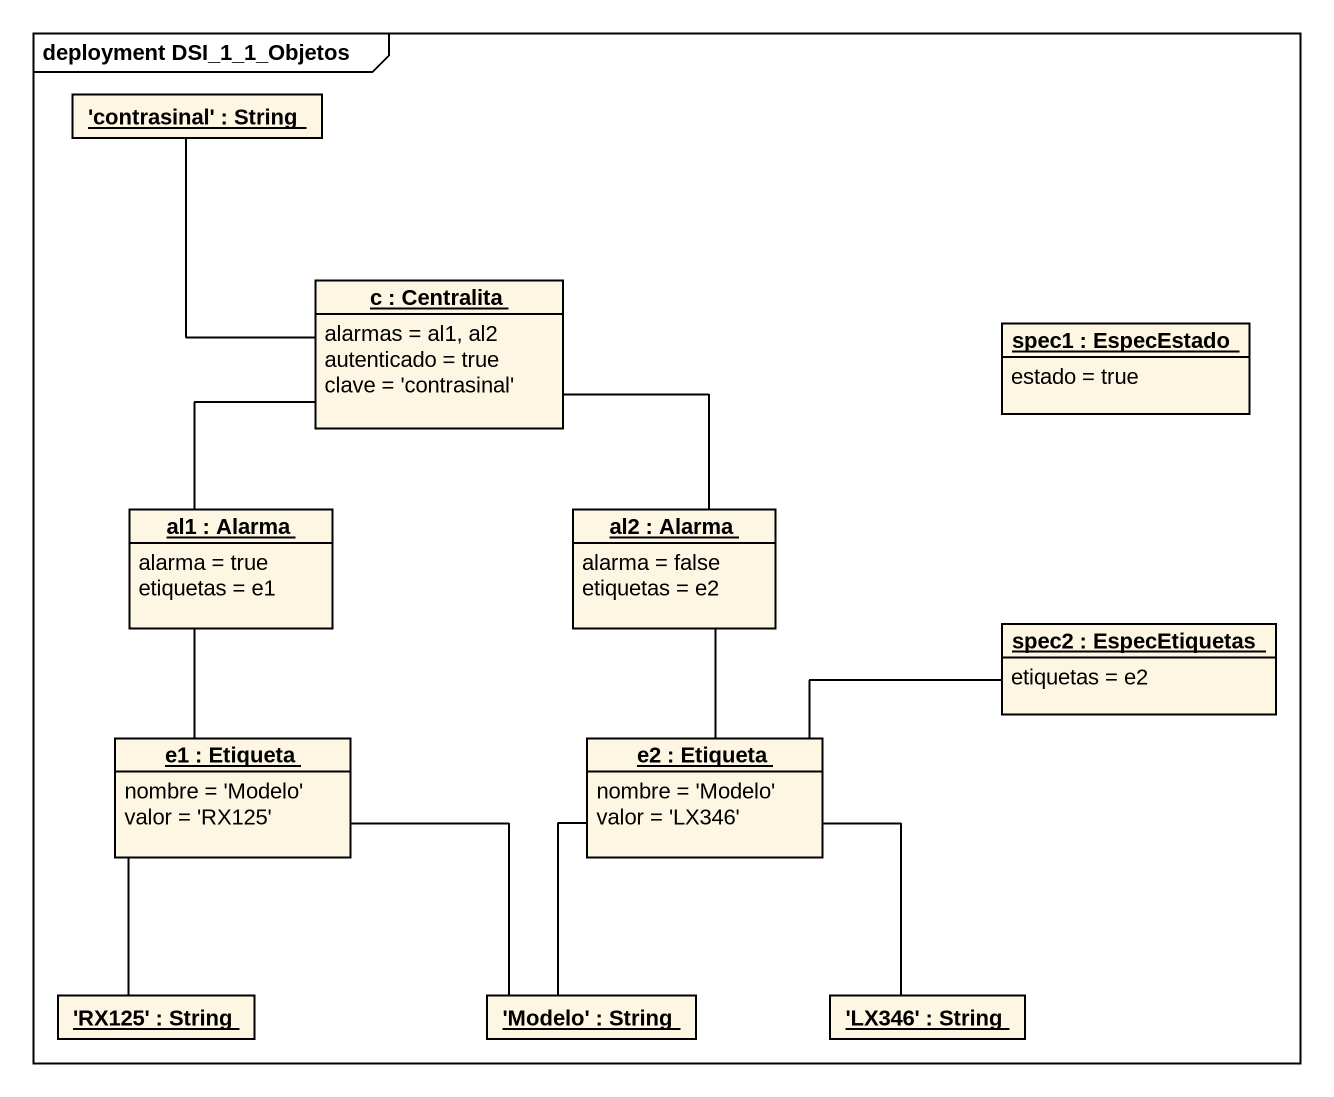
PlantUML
@startuml
mainframe deployment DSI_1_1_Objetos
hide circle
hide empty members
object "'contrasinal' : String" as contrasinal
object "c : Centralita" as c {
  alarmas = al1, al2
  autenticado = true
  clave = 'contrasinal'
}
object "spec1 : EspecEstado" as spec1 {
  estado = true
}
object "al1 : Alarma" as al1 {
  alarma = true
  etiquetas = e1
}
object "al2 : Alarma" as al2 {
  alarma = false
  etiquetas = e2
}
object "spec2 : EspecEtiquetas" as spec2 {
  etiquetas = e2
}
object "e1 : Etiqueta" as e1 {
  nombre = 'Modelo'
  valor = 'RX125'
}
object "e2 : Etiqueta" as e2 {
  nombre = 'Modelo'
  valor = 'LX346'
}
object "'RX125' : String" as RX125
object "'Modelo' : String" as Modelo
object "'LX346' : String" as LX346
contrasinal -- c
c -- al1
c -- al2
al1 -- e1
al2 -- e2
spec2 -left- e2
e1 -- Modelo
e2 -- Modelo
e2 -- LX346
RX125 -up- e1
@enduml
